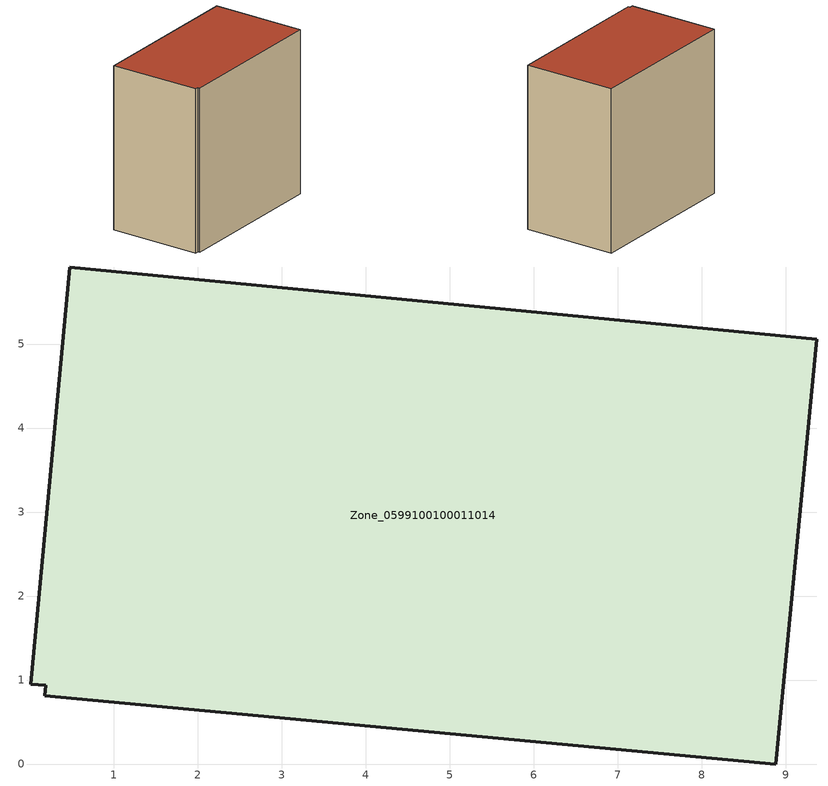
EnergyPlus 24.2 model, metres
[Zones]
Zone_0599100100011014
 floor ground (C_G): 0.18,0.81 0.19,0.94 0.01,0.95 0.47,5.92 9.37,5.06 8.88,0 z3.8
 wall outside (C_F): 8.88,0 9.37,5.06 0.47,5.92 0.01,0.95 0.19,0.94 0.18,0.81 8.88,0 z3.8:12.75
 roof outside (C_R): 0.19,0.94 0.18,0.81 8.88,0 9.37,5.06 0.47,5.92 0.01,0.95 z12.75
[BUILDING]
Pand.0599100100011014: North Axis=0; Terrain=City; Loads Convergence Tolerance Value=0.04; Temperature Convergence Tolerance Value=0.4; Solar Distribution=FullExterior; Maximum Number of Warmup Days=25; Minimum Number of Warmup Days=1
[Site:Location]
Rotterdam.The.Hague.AP_ZH_NLD Design_Conditions: Latitude=51.96; Longitude=4.45; Time Zone=1; Elevation=-4.5
[SITE:GROUNDTEMPERATURE:BUILDINGSURFACE]
18, 18, 18, 18, 18, 18, 18, 18, 18, 18, 18, 18
[MATERIAL] Thermal Absorptance=0.9; Solar Absorptance=0.7; Visible Absorptance=0.7
Name | Roughness | Thickness | Conductivity | Density | Specific Heat
G.TI.2015-2018 | MediumSmooth | 0.15 | 0.0428571 | 540 | 1210
F.TI.2015-2018 | Rough | 0.3 | 0.0666667 | 1920 | 840
R.TI.2015-2018 | MediumRough | 0.2 | 0.0333333 | 1500 | 1000
[CONSTRUCTION]
C_G: G.TI.2015-2018
C_F: F.TI.2015-2018
C_R: R.TI.2015-2018
[ZONE]
Zone_0599100100011014: Type=1; Multiplier=1; Ceiling Height=Autocalculate; Volume=Autocalculate; Floor Area=autocalculate; Part of Total Floor Area=Yes
[ZONEINFILTRATION:DESIGNFLOWRATE]
Infil_Zone_0599100100011014: Zone or ZoneList or Space or SpaceList=Zone_0599100100011014; Schedule=AlwaysOn; Design Flow Rate Calculation Method=Flow/Area; Flow Rate per Floor Area=0.0015; Constant Term Coefficient=1; Temperature Term Coefficient=0; Velocity Term Coefficient=0; Velocity Squared Term Coefficient=0
[HVACTEMPLATE:ZONE:IDEALLOADSAIRSYSTEM]
Zone_0599100100011014: Maximum Heating Supply Air Temperature=50; Minimum Cooling Supply Air Temperature=13; Maximum Heating Supply Air Humidity Ratio=0.0156; Minimum Cooling Supply Air Humidity Ratio=0.0077; Heating Limit=NoLimit; Cooling Limit=NoLimit; Dehumidification Control Type=ConstantSensibleHeatRatio; Cooling Sensible Heat Ratio=0.7; Dehumidification Setpoint=60; Humidification Control Type=None; Humidification Setpoint=30; Outdoor Air Method=None; Outdoor Air Flow Rate per Person=0.00944; Outdoor Air Flow Rate per Zone Floor Area=0; Outdoor Air Flow Rate per Zone=0; Demand Controlled Ventilation Type=None; Outdoor Air Economizer Type=NoEconomizer; Heat Recovery Type=None; Sensible Heat Recovery Effectiveness=0.7; Latent Heat Recovery Effectiveness=0.65
[ZONECONTROL:THERMOSTAT]
ThermostatControl_Zone_0599100100011014: Zone or ZoneList=Zone_0599100100011014; Control Type Schedule=DualSetpointControlType; Control 1=Thermostat_Zone_0599100100011014; Temperature Difference Between Cutout And Setpoint=0
[THERMOSTATSETPOINT:DUALSETPOINT]
Thermostat_Zone_0599100100011014: Heating Setpoint Temperature Schedule=HeatingSetpoint_Zone_0599100100011014; Cooling Setpoint Temperature Schedule=CoolingSetpoint_Zone_0599100100011014
[SCHEDULE:COMPACT]
HeatingSetpoint_Zone_0599100100011014: Through: 12/31, For: AllDays, Until: 24:00, 21
CoolingSetpoint_Zone_0599100100011014: Through: 12/31, For: AllDays, Until: 24:00, 24
DualSetpointControlType: Through: 12/31, For: AllDays, Until: 24:00, 4
AlwaysOn: Through: 12/31, For: AllDays, Until: 24:00, 1
